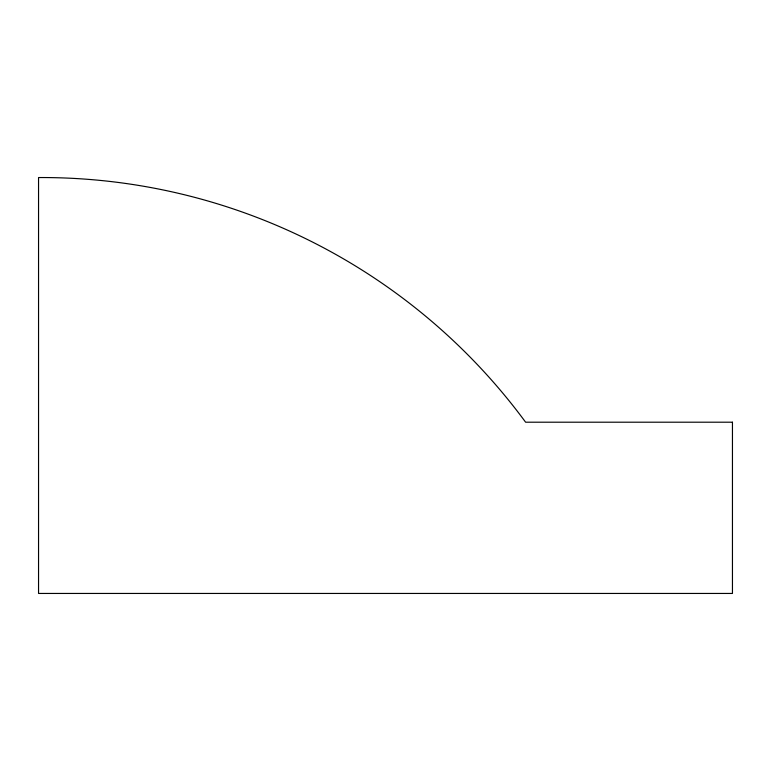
<?xml version="1.0" encoding="UTF-8"?>
<svg xmlns="http://www.w3.org/2000/svg" width="771" height="771" viewBox="0 0 771 771"><rect width="100%" height="100%" fill="white"/><g stroke="black" fill="none" stroke-linecap="round" stroke-linejoin="round"><path stroke-width="1.16" d="M732.45 422.2L525.61 422.2A601.052 601.052 0 0 0 38.55 177.552L38.55 593.448L732.45 593.448L732.45 422.2"/></g></svg>
